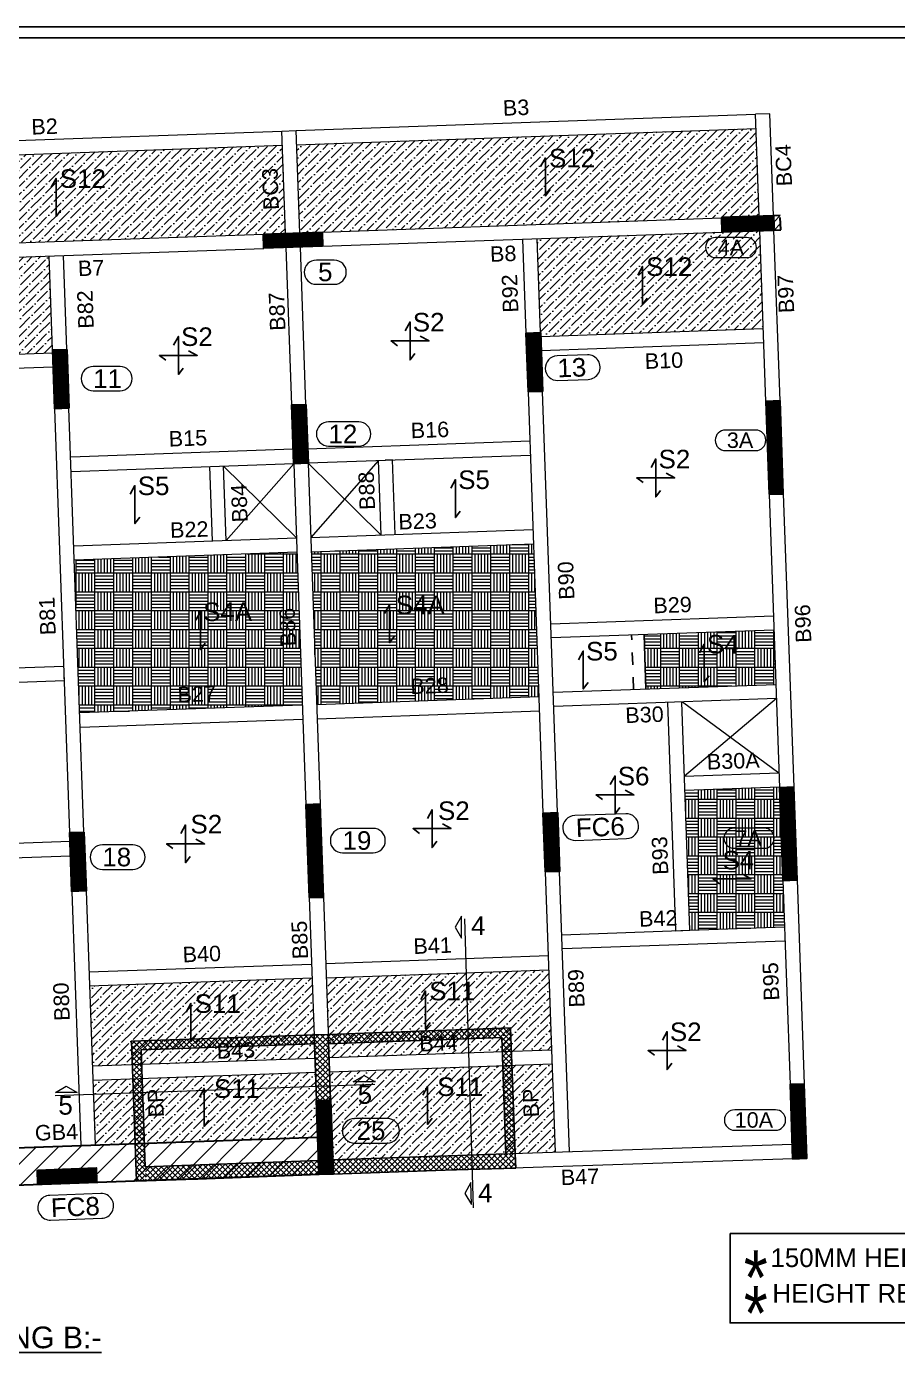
# Model space of a CAD drawing. Header units: millimetres. Extents: x 35733 to 123434, y 0 to 53631.
# Drawn here: x 76621 to 90692, y 32048 to 53631 of the extents above; entities that cross this region are included whole.
import ezdxf
from ezdxf.enums import TextEntityAlignment as Align

# ---------------------------------------------------------------- set-up
doc = ezdxf.new("R2010")
doc.units = ezdxf.units.MM
doc.header["$LTSCALE"] = 100
doc.linetypes.add('Hidden', pattern=[4, 2, -2])
doc.layers.add('00_AUDMOL COMMENT', color=2, linetype='Continuous')
doc.layers.add('SHEET', color=7, linetype='Continuous')
for name, color, linetype, lineweight in [('BEAM', 191, 'Continuous', 20), ('BEAM NO (H)', 121, 'Continuous', 20), ('BEAM NO (V)', 121, 'Continuous', 20), ('COL HATCH', 67, 'Continuous', 25), ('colno', 11, 'Continuous', 15), ('COLUMN', 84, 'Continuous', 30), ('CONCRETE', 7, 'Continuous', 20), ('DIM', 8, 'Continuous', 13), ('DONUT', 2, 'Continuous', 20), ('GIRDER BEAM', 4, 'Continuous', 30), ('HATCH LIGHT_MOFA', 253, 'Continuous', 0), ('HATCH_LIGHT_MOFA', 251, 'Continuous', 0), ('LINE- 1', 7, 'Continuous', 25), ('MAIN TEXT', 6, 'Continuous', 25), ('P.C.C HATCH', 8, 'Continuous', 20), ('RC PARDI HATCH', 8, 'Continuous', 13), ('REINF', 4, 'Continuous', 30), ('sec', 2, 'Continuous', 13), ('SLAB', 1, 'Continuous', 25), ('SLAB MARK', 241, 'Continuous', 25), ('SLAB NO', 52, 'Continuous', 25), ('TEXT', 255, 'Continuous', 25), ('void', 45, 'Continuous', 18)]:
    doc.layers.add(name, color=color, linetype=linetype, lineweight=lineweight)
doc.styles.add('AIRAL', font='arial.ttf')
doc.styles.add('ARIAL', font='arial.ttf')
doc.dimstyles.new('SBC 25', dxfattribs={"dimscale": 25, "dimtxt": 2.5, "dimasz": 2, "dimexe": 0.5, "dimexo": 0.5, "dimgap": 0.5, "dimtad": 1, "dimdec": 0, "dimzin": 3, "dimdsep": 46, "dimtxsty": 'ARIAL', "dimcen": 0, "dimdle": 1, "dimclrd": 256, "dimclre": 256, "dimclrt": 7, "dimadec": 0, "dimazin": 0, "dimtfac": 1, "dimtdec": 0, "dimtmove": 0, "dimatfit": 3, "dimfxl": 1, "dimtolj": 1, "dimtzin": 0, "dimlwd": -1, "dimlwe": -1, "dimarcsym": 0})
pattern_1 = [(45, (2326665.19, -1813850.84), (50.5139407, 185.2177825), [238.125, -47.625, 0, -47.625])]
pattern_2 = [(44.6854249, (2573225.71, 219193.704), (-10.04716808, 10.15810365), [])]
pattern_3 = [(45, (-6.185, 136.05), (-44.90128, 44.90128), []), (135, (-6.185, 136.05), (-44.90128, -44.90128), [])]

# ---------------------------------------------------------------- blocks, each defined once
blk = doc.blocks.new('222')
at = {"layer": 'COL HATCH', "lineweight": 0}
h = blk.add_hatch(dxfattribs=at)
h.set_pattern_fill('ANSI31', color=256, scale=4.5, angle=359.6854)
h.set_pattern_definition(pattern_2)
h.paths.add_polyline_path([(3278736, 374652), (3278744, 374422), (3279584, 374452), (3279576, 374682)])
h = blk.add_hatch(dxfattribs=at)
h.set_pattern_fill('ANSI31', color=256, scale=4.5, angle=359.6854)
h.set_pattern_definition(pattern_2)
h.paths.add_polyline_path([(3271331, 374387), (3272280, 374420), (3272288, 374190), (3271339, 374157)])
h = blk.add_hatch(dxfattribs=at)
h.set_pattern_fill('ANSI31', color=256, scale=4.5, angle=359.6854)
h.set_pattern_definition(pattern_2)
h.paths.add_polyline_path([(3275811, 372794), (3275844, 371845), (3275614, 371836), (3275581, 372786)])
h = blk.add_hatch(dxfattribs=at)
h.set_pattern_fill('ANSI31', color=256, scale=4.5, angle=359.6854)
h.set_pattern_definition(pattern_2)
h.paths.add_polyline_path([(3268155, 372522), (3268189, 371573), (3267959, 371565), (3267926, 372514)])
h = blk.add_hatch(dxfattribs=at)
h.set_pattern_fill('ANSI31', color=256, scale=4.5, angle=359.6854)
h.set_pattern_definition(pattern_2)
h.paths.add_polyline_path([(3279505, 370183), (3279735, 370191), (3279682, 371690), (3279452, 371682)])
h = blk.add_hatch(dxfattribs=at)
h.set_pattern_fill('ANSI31', color=256, scale=4.5, angle=359.6854)
h.set_pattern_definition(pattern_2)
h.paths.add_polyline_path([(3272019, 371633), (3272053, 370684), (3271823, 370675), (3271789, 371625)])
h = blk.add_hatch(dxfattribs=at)
h.set_pattern_fill('ANSI31', color=256, scale=4.5, angle=359.6854)
h.set_pattern_definition(pattern_2)
h.paths.add_polyline_path([(3279727, 363941), (3279957, 363949), (3279903, 365448), (3279674, 365440)])
h = blk.add_hatch(dxfattribs=at)
h.set_pattern_fill('ANSI31', color=256, scale=4.5, angle=359.6854)
h.set_pattern_definition(pattern_2)
h.paths.add_polyline_path([(3272072, 363666), (3272302, 363674), (3272248, 365173), (3272019, 365165)])
h = blk.add_hatch(dxfattribs=at)
h.set_pattern_fill('ANSI31', color=256, scale=4.5, angle=359.6854)
h.set_pattern_definition(pattern_2)
h.paths.add_polyline_path([(3268432, 364722), (3268466, 363772), (3268236, 363764), (3268202, 364714)])
h = blk.add_hatch(dxfattribs=at)
h.set_pattern_fill('ANSI31', color=256, scale=4.5, angle=359.6854)
h.set_pattern_definition(pattern_2)
h.paths.add_polyline_path([(3279886, 359443), (3280116, 359452), (3280074, 360651), (3279844, 360643)])
h = blk.add_hatch(dxfattribs=at)
h.set_pattern_fill('ANSI31', color=256, scale=4.5, angle=359.6854)
h.set_pattern_definition(pattern_2)
h.paths.add_polyline_path([(3272188, 360388), (3272418, 360396), (3272460, 359197), (3272231, 359189)])
at = {"layer": 'COLUMN'}
for p, q in [((3271331, 374387, 0), (3272280, 374420, 0)), ((3271339, 374157, 0), (3271331, 374387, 0)), ((3272280, 374420, 0), (3272288, 374190, 0)), ((3272288, 374190, 0), (3271339, 374157, 0)), ((3275581, 372786, 0), (3275811, 372794, 0)), ((3275614, 371836, 0), (3275581, 372786, 0)), ((3275811, 372794, 0), (3275844, 371845, 0)), ((3267926, 372514, 0), (3268155, 372522, 0)), ((3267959, 371565, 0), (3267926, 372514, 0)), ((3268155, 372522, 0), (3268189, 371573, 0)), ((3275844, 371845, 0), (3275614, 371836, 0)), ((3268189, 371573, 0), (3267959, 371565, 0))]:
    blk.add_line(p, q, dxfattribs=at)
for points, elevation in [([(3278736, 374652), (3278744, 374422), (3279584, 374452), (3279576, 374682)], -11196), ([(3279505, 370183), (3279735, 370191), (3279682, 371690), (3279452, 371682)], -11196), ([(3272019, 371633), (3272053, 370684), (3271823, 370675), (3271789, 371625)], 0), ([(3279727, 363941), (3279957, 363949), (3279903, 365448), (3279674, 365440)], -11196), ([(3272072, 363666), (3272302, 363674), (3272248, 365173), (3272019, 365165)], 0), ([(3268432, 364722), (3268466, 363772), (3268236, 363764), (3268202, 364714)], 0), ([(3279886, 359443), (3280116, 359452), (3280074, 360651), (3279844, 360643)], -11196), ([(3272188, 360388), (3272418, 360396), (3272460, 359197), (3272231, 359189)], 0)]:
    blk.add_lwpolyline(points, close=True, dxfattribs=dict(at, elevation=elevation))
blk = doc.blocks.new('888')
at = {"layer": 'COL HATCH'}
h = blk.add_hatch(dxfattribs=at)
h.set_pattern_fill('ANSI31', color=256, scale=120)
h.set_pattern_definition([(45, (386470.814, 98452.008), (-10.60660172, 10.60660172), [])])
h.paths.add_polyline_path([(3276086, 365037), (3276119, 364088), (3275889, 364080), (3275856, 365029)])
h = blk.add_hatch(dxfattribs=at)
h.set_pattern_fill('ANSI31', color=256, scale=120)
h.set_pattern_definition([(45, (392199.576, 88934.687), (-10.60660172, 10.60660172), [])])
h.paths.add_polyline_path([(3267678, 359261), (3268627, 359295), (3268635, 359065), (3267686, 359031)])
at = {"layer": 'COLUMN', "color": 2, "elevation": -11196}
blk.add_lwpolyline([(3276086, 365037), (3276119, 364088), (3275889, 364080), (3275856, 365029)], close=True, dxfattribs=at)
at = {"layer": 'COLUMN', "color": 2}
blk.add_lwpolyline([(3267678, 359261), (3268627, 359295), (3268635, 359065), (3267686, 359031)], close=True, dxfattribs=at)
blk.add_lwpolyline([(3267678, 359261), (3268627, 359295), (3268635, 359065), (3267686, 359031)], close=True, dxfattribs=at)
blk = doc.blocks.new('22')
at = {"layer": 'COL HATCH', "ltscale": 0.001}
h = blk.add_hatch(dxfattribs=at)
h.set_pattern_fill('ANSI31', color=99, scale=30, style=0)
h.set_pattern_definition([(45, (363660.48, 226028.7), (-67.351921, 67.351921), [])])
h.paths.add_polyline_path([(3279685, 374686), (3279576, 374682), (3279584, 374452), (3279693, 374456)])
at = {"layer": 'COLUMN', "linetype": 'Hidden', "elevation": -11196}
blk.add_lwpolyline([(3279685, 374686), (3279576, 374682), (3279584, 374452), (3279693, 374456)], close=True, dxfattribs=at)
blk = doc.blocks.new('*D81')
at = {"layer": 'Defpoints', "color": 0, "transparency": 16777216}
for p in [(2308.5, 1508.9), (2308.5, 558.9), (2463.9, 558.9)]:
    blk.add_point(p, dxfattribs=at)
at = {"layer": 'DIM', "transparency": 16777216}
for p, q in [((2321, 1508.9), (2476.4, 1508.9)), ((2463.9, 1458.9), (2463.9, 608.9)), ((2321, 558.9), (2476.4, 558.9))]:
    blk.add_line(p, q, dxfattribs=at)
for points in [[(2472.2, 1458.9), (2455.6, 1458.9), (2463.9, 1508.9)], [(2455.6, 608.9), (2472.2, 608.9), (2463.9, 558.9)]]:
    blk.add_solid(points, dxfattribs=at)
at = {"layer": 'DIM', "color": 7, "transparency": 16777216, "insert": (2419.5, 1033.9), "char_height": 62.5, "attachment_point": 5, "rotation": 90, "style": 'ARIAL'}
blk.add_mtext('\\A1;950', dxfattribs=at)
blk = doc.blocks.new('*D82')
at = {"layer": 'Defpoints', "color": 0, "transparency": 16777216}
for p in [(4192.5, 1508.9), (4021.7, 708.9), (4192.5, 708.9)]:
    blk.add_point(p, dxfattribs=at)
at = {"layer": 'DIM', "transparency": 16777216}
for p, q in [((4180, 1508.9), (4009.2, 1508.9)), ((4021.7, 1458.9), (4021.7, 758.9)), ((4180, 708.9), (4009.2, 708.9))]:
    blk.add_line(p, q, dxfattribs=at)
for points in [[(4030, 1458.9), (4013.4, 1458.9), (4021.7, 1508.9)], [(4013.4, 758.9), (4030, 758.9), (4021.7, 708.9)]]:
    blk.add_solid(points, dxfattribs=at)
at = {"layer": 'DIM', "color": 7, "transparency": 16777216, "insert": (3977.3, 1108.9), "char_height": 62.5, "attachment_point": 5, "rotation": 90, "style": 'ARIAL'}
blk.add_mtext('\\A1;800', dxfattribs=at)
blk = doc.blocks.new('G$C15483E95')
at = {"layer": 'P.C.C HATCH'}
h = blk.add_hatch(dxfattribs=at)
h.set_pattern_fill('AR-CONC', color=256, style=0)
h.set_pattern_definition([(50, (-2667374.38, 1492834.32), (182.184669, -15.9390855), [19.05, -209.55]), (355, (-2667374.38, 1492834.32), (-35.243421, 191.056845), [15.24, -167.640584]), (100.451445, (-2667359.2, 1492832.99), (146.941247, 175.117752), [16.190009, -178.090245]), (46.1842, (-2667374.38, 1492885.12), (271.079041, -42.042328), [28.575, -314.325]), (96.635558, (-2667351.8, 1492881.6), (237.404134, 247.426125), [24.285023, -267.135608]), (351.184151, (-2667374.38, 1492885.12), (237.404134, 247.426125), [22.859967, -251.459732]), (21, (-2667348.98, 1492872.42), (151.614391, -102.265198), [19.05, -209.55]), (326, (-2667348.98, 1492872.42), (61.802028, 184.187966), [15.24, -167.64]), (71.451445, (-2667336.34, 1492863.9), (213.416419, 81.922769), [16.190009, -178.089938]), (37.5, (-2667374.38, 1492834.315), (3.0886033, 84.5550389), [0, -165.608, 0, -170.18, 0, -168.275]), (7.5, (-2667374.38, 1492834.315), (66.8196625, 100.1805748), [0, -97.028, 0, -161.798, 0, -64.135]), (327.5, (-2667431.02, 1492834.315), (135.5905952, -5.728744), [0, -63.5, 0, -198.12, 0, -262.89]), (317.5, (-2667456.42, 1492834.32), (148.1291814, 25.426491), [0, -82.55, 0, -131.572, 0, -186.69])])
h.paths.add_polyline_path([(4422.5, 1508.9), (4192.5, 1508.9), (4192.5, 708.9), (4422.5, 708.9)], is_closed=False)
for points in [[(2308.5, 558.9), (2308.5, 1508.9), (2158.5, 1508.9), (2158.5, 558.9)], [(1242.5, 558.9), (1242.5, 708.9), (1012.5, 708.9), (1012.5, 258.9), (1242.5, 258.9), (1242.5, 358.9)], [(4192.5, 358.9), (4192.5, 108.9), (4422.5, 108.9), (4422.5, 708.9), (4192.5, 708.9), (4192.5, 558.9)], [(1242.5, 558.9), (2158.5, 558.9)], [(2308.5, 558.9), (2532.5, 558.9)], [(2308.5, 558.9), (4192.5, 558.9)], [(1242.5, 358.9), (2532.5, 358.9)], [(2532.5, 358.9), (2532.5, 108.9), (2762.5, 108.9), (2762.5, 358.9)], [(2762.5, 358.9), (4192.5, 358.9)]]:
    blk.add_lwpolyline(points)
blk.add_lwpolyline([(4192.5, 708.9), (4422.5, 708.9), (4422.5, 1508.9), (4192.5, 1508.9)], close=True)
at = {"layer": 'CONCRETE'}
blk.add_lwpolyline([(3086.8, 1179.1), (3342.9, 1179.1), (3342.9, 1089.9), (3086.8, 1089.9)], close=True, dxfattribs=at)
at = {"layer": 'DONUT', "const_width": 13}
for points in [[(2193.4, 1465.7, 1), (2198.6, 1477.1, 1)], [(2268.4, 1465.7, 1), (2273.6, 1477.1, 1)], [(2193.4, 1315.7, 1), (2198.6, 1327.1, 1)], [(2268.4, 1315.7, 1), (2273.6, 1327.1, 1)], [(2193.4, 1165.7, 1), (2198.6, 1177.1, 1)], [(2268.4, 1165.7, 1), (2273.6, 1177.1, 1)], [(2193.4, 1015.7, 1), (2198.6, 1027.1, 1)], [(2268.4, 1015.7, 1), (2273.6, 1027.1, 1)], [(2193.4, 865.7, 1), (2198.6, 877.1, 1)], [(2268.4, 865.7, 1), (2273.6, 877.1, 1)], [(2193.4, 715.7, 1), (2198.6, 727.1, 1)], [(2268.4, 715.7, 1), (2273.6, 727.1, 1)], [(2193.4, 565.7, 1), (2198.6, 577.1, 1)], [(2268.4, 565.7, 1), (2273.6, 577.1, 1)]]:
    blk.add_lwpolyline(points, format="xyb", close=True, dxfattribs=at)
at = {"layer": 'REINF'}
for p, q in [((2183.5, 408.9), (2183.5, 1471.4)), ((2196, 1483.9), (2271, 1483.9)), ((2283.5, 1471.4), (2283.5, 408.9)), ((1883.5, 408.9), (2183.5, 408.9)), ((2283.5, 408.9), (2583.5, 408.9))]:
    blk.add_line(p, q, dxfattribs=at)
for centre, start, end in [((2196, 1471.4), 90, 180), ((2271, 1471.4), 0, 90)]:
    blk.add_arc(centre, 12.5, start, end, dxfattribs=at)
at = {"layer": 'MAIN TEXT', "style": 'ARIAL'}
blk.add_text('%%USECTION - 4-4', height=95, rotation=0.0036, dxfattribs=at).set_placement((3365.1, 75.7), align=Align.MIDDLE)
at = {"layer": 'TEXT', "style": 'ARIAL'}
for s, p in [('8T@150C\\C', (1537.4, 1422.6)), ('10T@150C\\C', (1526, 1148.6))]:
    blk.add_text(s, height=62.5, dxfattribs=at).set_placement(p)
at = {"layer": 'TEXT', "char_height": 62.5, "attachment_point": 3, "style": 'ARIAL'}
for s, insert, width in [('BEAM PARDI', (2666.8, 1800.4, 0), 1344.247), ('150 THK', (2574.6, 1714.8, 0), 640.518), ('RCC PARDI', (4086.3, 1373.9), 1344.247), ('230 THK', (4038, 1273.6), 1344.247), ('POOL', (3336.8, 1169.9), 640.518), ('S11(200THK)', (1923.7, 808.7), 640.518), ('S11(200THK)', (3721.5, 808.7), 640.518), ('150 SUNK', (1869.8, 708.6), 640.518), ('150 SUNK', (3667.7, 708.6), 640.518), ('B-41', (884.1, 514, 0), 640.518), ('230X450', (971.3, 434, 0), 640.518), ('BEAM AT FLOOR LEVEL', (994.9, 352.1), 1344.247), ('B-47', (4654.2, 316.8, 0), 640.518), ('B-44', (2404.1, 252.4, 0), 640.518), ('230X600', (4805.6, 232.9, 0), 640.518), ('230X450', (2491.3, 172.4, 0), 640.518), ('BEAM AT FLOOR LEVEL', (5456.2, 141.4), 1344.247), ('BEAM AT FLOOR LEVEL', (2540.8, 71.8), 1344.247)]:
    blk.add_mtext(s, dxfattribs=dict(at, insert=insert, width=width))
at = {"layer": 'DIM'}
for p1, p2, distance, picture, middle in [((2308.5, 1508.9), (2308.5, 558.9), 155.4, '*D81', (2419.5, 1033.9)), ((4192.5, 1508.9), (4192.5, 708.9), -170.8, '*D82', (3977.3, 1108.9))]:
    dim = blk.add_aligned_dim(p1=p1, p2=p2, distance=distance, dimstyle='SBC 25', override={"dimtxsty": 'ARIAL'}, dxfattribs=at)
    dim.commit()
    dim.dimension.update_dxf_attribs({"geometry": picture, "text_midpoint": middle})
for points in [[(2227.1, 1508.9), (2227.1, 1728.1), (2303.2, 1728.1)], [(2196, 1471.4), (2030.5, 1471.4)], [(2271, 1321.4), (2030.5, 1471.4)], [(2183.5, 1102.3), (2123.8, 1191.9), (2074.7, 1191.9)]]:
    blk.add_leader(points, dimstyle='SBC 25', dxfattribs=at)
for points in [[(4192.5, 1293.6), (3660.8, 1293.6)], [(1444.3, 558.8), (1444.3, 730.7), (1523.9, 730.7)], [(3242.2, 558.8), (3242.2, 730.7), (3321.7, 730.7)], [(1012.5, 446.2), (701.7, 446.2)], [(4422.5, 244.7), (4682.6, 244.7)], [(2532.5, 184.6), (2221.7, 184.6)]]:
    blk.add_leader(points, dimstyle='SBC 25', override={"dimscale": 25, "dimtxt": 2.5, "dimasz": 2, "dimgap": 0.5, "dimtad": 1, "dimtxsty": 'ARIAL', "dimclrd": 256, "dimlwd": 65535}, dxfattribs=at)

msp = doc.modelspace()

# ---------------------------------------------------------------- hatches: boundary and pattern name
h = msp.add_hatch()
h.set_pattern_fill('ANSI31', color=256)
h.paths.add_polyline_path([(79642.8, 36924.2), (79627.8, 37345.8), (80373.5, 37372.3), (80388.5, 36950.6)], flags=9)
h = msp.add_hatch()
h.set_pattern_fill('ANSI31', color=256, style=0)
h.paths.add_polyline_path([(79642.8, 36924.2), (79627.8, 37345.8), (80373.5, 37372.3), (80388.5, 36950.6)], flags=9)
h = msp.add_hatch()
h.set_pattern_fill('ANSI31', color=256, style=0)
h.paths.add_polyline_path([(79642.8, 36924.2), (79627.8, 37345.8), (80373.5, 37372.3), (80388.5, 36950.6)], flags=9)
h = msp.add_hatch()
h.set_pattern_fill('ANSI31', color=256)
h.paths.add_polyline_path([(82915.3, 36983.9), (82900.6, 37400.3), (83645.3, 37426.8), (83660, 37010.3)], flags=9)
h = msp.add_hatch()
h.set_pattern_fill('ANSI31', color=256, style=0)
h.paths.add_polyline_path([(82915.3, 36983.9), (82900.6, 37400.3), (83645.3, 37426.8), (83660, 37010.3)], flags=9)
h = msp.add_hatch()
h.set_pattern_fill('ANSI31', color=256, style=0)
h.paths.add_polyline_path([(82915.3, 36983.9), (82900.6, 37400.3), (83645.3, 37426.8), (83660, 37010.3)], flags=9)
at = {"layer": 'GIRDER BEAM', "lineweight": 20}
h = msp.add_hatch(dxfattribs=at)
h.set_pattern_fill('ANSI31', color=150, scale=2000)
h.set_pattern_definition([(45, (-336088.97, 278148.03), (-176.7767, 176.7767), [])])
h.paths.add_polyline_path([(73899.3, 35409.5), (81324.3, 35681.4), (81345.5, 35081.7), (73920.2, 34818.2)])
at = {"layer": 'HATCH LIGHT_MOFA'}
h = msp.add_hatch(dxfattribs=at)
h.set_pattern_fill('ANSI36', color=256, scale=30)
h.set_pattern_definition(pattern_1)
h.paths.add_polyline_path([(88410.3, 51986.7), (80985.9, 51723.3), (81036.4, 50304.2), (88460.6, 50567.6)])
h = msp.add_hatch(dxfattribs=at)
h.set_pattern_fill('ANSI36', color=256, scale=30)
h.set_pattern_definition(pattern_1)
h.paths.add_polyline_path([(80754, 51715.1), (73330.7, 51451.8), (73381.2, 50032.7), (80804.5, 50296)])
h = msp.add_hatch(dxfattribs=at)
h.set_pattern_fill('ANSI36', color=256, scale=30)
h.set_pattern_definition(pattern_1)
h.paths.add_polyline_path([(84871.6, 50206.1), (88469, 50337.1), (88525, 48753.5), (84927, 48632.8)])
h = msp.add_hatch(dxfattribs=at)
h.set_pattern_fill('ANSI36', color=256, scale=30)
h.set_pattern_definition(pattern_1)
h.paths.add_polyline_path([(73389.4, 49798.4), (76986.6, 49926.4), (77041.7, 48361.4), (73445.6, 48233.8)])
h = msp.add_hatch(dxfattribs=at)
h.set_pattern_fill('ANSI36', color=256, scale=30)
h.set_pattern_definition(pattern_1)
h.paths.add_polyline_path([(81231.6, 38253.5), (77636, 38126), (77683.5, 36834.5), (81282.2, 36966.3)])
h.paths.add_polyline_path([(85060.5, 38389.9), (81462.9, 38262.1), (81508.5, 36976.2), (85106.1, 37095.7)])
h = msp.add_hatch(dxfattribs=at)
h.set_pattern_fill('ANSI36', color=256, scale=30)
h.set_pattern_definition(pattern_1)
h.paths.add_polyline_path([(77690.9, 36604.6), (81286.8, 36731.7), (81324.3, 35681.4), (77728.4, 35562.4)])
h = msp.add_hatch(dxfattribs=at)
h.set_pattern_fill('ANSI36', color=256, scale=30)
h.set_pattern_definition(pattern_1)
edge = h.paths.add_edge_path()
edge.add_line((81516.7, 36745.8), (81564, 35319.6))
edge.add_line((81564, 35319.6), (85165, 35447.6))
edge.add_line((85165, 35447.6), (85112.9, 36870))
edge.add_line((85112.9, 36870), (81516.8, 36742.3))
at = {"layer": 'HATCH_LIGHT_MOFA'}
h = msp.add_hatch(dxfattribs=at)
h.set_pattern_fill('AR-PARQ1', color=256)
h.paths.add_polyline_path([(80988.2, 45139.3), (77392.9, 45011.7), (77480.5, 42542.1), (81075.9, 42669.8)])
h = msp.add_hatch(dxfattribs=at)
h.set_pattern_fill('AR-PARQ1', color=256)
h.paths.add_polyline_path([(84816.3, 45275.5), (81221.1, 45147.9), (81308.7, 42678.4), (84904.1, 42806.1)])
h = msp.add_hatch(dxfattribs=at)
h.set_pattern_fill('AR-PARQ1', color=256)
h.paths.add_polyline_path([(88697.8, 43881.8), (86598.5, 43807.3), (86629.7, 42927.8), (88729, 43002.4)])
h = msp.add_hatch(dxfattribs=at)
h.set_pattern_fill('AR-PARQ1', color=256)
h.paths.add_polyline_path([(88787.8, 41343.4), (87258.8, 41289.1), (87338.9, 39030.6), (88867.9, 39084.8)])
at = {"layer": 'RC PARDI HATCH'}
h = msp.add_hatch(dxfattribs=at)
h.set_pattern_fill('ANSI37', color=256, scale=600)
h.paths.add_polyline_path([(79276.3, 37274), (78314, 37239.9), (78327.5, 36859.6), (78477.4, 36864.9), (78469.2, 37095.3), (81270.6, 37194.6), (81265.3, 37344.6), (79306.7, 37275.1), (79276.3, 37234.5)])
h = msp.add_hatch(dxfattribs=at)
h.set_pattern_fill('ANSI37', color=256, scale=600)
h.paths.add_polyline_path([(81265.3, 37344.6), (79306.7, 37275.1), (79276.3, 37234.5), (79276.3, 37274), (78314, 37239.9), (78327.5, 36859.6), (78477.4, 36864.9), (78469.2, 37095.3), (81270.6, 37194.6)])
h = msp.add_hatch(dxfattribs=at)
h.set_pattern_fill('ANSI37', color=256, scale=20)
h.paths.add_polyline_path([(81265.5, 37337.9), (79306.7, 37275.1), (79276.3, 37234.5), (79276.3, 37274), (78314, 37239.9), (78327.5, 36859.6), (78477.4, 36864.9), (78469.2, 37095.3), (81270.6, 37194.6)])
h = msp.add_hatch(dxfattribs=at)
h.set_pattern_fill('ANSI37', color=256, scale=20)
h.paths.add_polyline_path([(81265.5, 37337.9), (81302.8, 36281), (81532.9, 36289.1), (81495.4, 37346)])
h = msp.add_hatch(dxfattribs=at)
h.set_pattern_fill('ANSI37', color=256, scale=20)
h.paths.add_polyline_path([(83750.8, 37426), (81495.4, 37346), (81495.4, 37346), (81500.7, 37196.1), (81500.7, 37196.1), (83755.4, 37276.1)])
h = msp.add_hatch(dxfattribs=at)
h.set_pattern_fill('ANSI37', color=256, scale=20)
h.paths.add_polyline_path([(83750.8, 37426), (81495.4, 37346), (81495.4, 37346), (81500.7, 37196.1), (81500.7, 37196.1), (83755.4, 37276.1)])
h = msp.add_hatch(dxfattribs=at)
h.set_pattern_fill('ANSI37', color=256, scale=20)
h.paths.add_polyline_path([(83750.8, 37426), (81495.4, 37346), (81495.4, 37346), (81500.7, 37196.1), (81500.7, 37196.1), (83755.4, 37276.1)])
h = msp.add_hatch(dxfattribs=at)
h.set_pattern_fill('ANSI37', color=256, scale=20)
h.paths.add_polyline_path([(84456.3, 37076.8), (84443.2, 37450.6), (83750.8, 37426), (83755.4, 37276.1), (84298.5, 37295.4), (84306.4, 37071.4)])
h = msp.add_hatch(dxfattribs=at)
h.set_pattern_fill('ANSI37', color=256, scale=20)
h.paths.add_polyline_path([(84456.3, 37076.8), (84306.4, 37071.4), (84314.4, 36841.6), (84464.3, 36846.9)])
h = msp.add_hatch(dxfattribs=at)
h.set_pattern_fill('ANSI37', color=256, scale=20)
h.paths.add_polyline_path([(78477.4, 36864.9), (78327.5, 36859.6), (78335.7, 36627.4), (78485.6, 36632.7)])
h = msp.add_hatch(dxfattribs=at)
h.set_pattern_fill('ANSI37', color=256, scale=20)
h.paths.add_polyline_path([(84364.5, 35412.7), (84514.4, 35417.6), (84464.3, 36846.9), (84314.4, 36841.6), (84364.5, 35412.7)])
h = msp.add_hatch(dxfattribs=at)
h.set_pattern_fill('ANSI37', color=256, scale=20)
h.paths.add_polyline_path([(78485.6, 36632.7), (78335.7, 36627.4), (78343.6, 36405.5), (78493.5, 36410.9)])
h = msp.add_hatch(dxfattribs=at)
h.set_pattern_fill('ANSI37', color=256, scale=20)
h.paths.add_polyline_path([(78395.3, 34987.1), (78545.2, 34992.8), (78493.5, 36410.9), (78343.6, 36405.5)])
h = msp.add_hatch(dxfattribs=at)
h.set_pattern_fill('ANSI37', color=256, scale=20)
h.set_pattern_definition(pattern_3)
h.paths.add_polyline_path([(81575.2, 35089.9), (83533.8, 35156.6), (83564.4, 35197.2), (83564.3, 35157.7), (84524.9, 35194), (84525.5, 35193.9), (84525.5, 35189.7), (84514.4, 35415.9), (81564.5, 35319.6)])
h = msp.add_hatch(dxfattribs=at)
h.set_pattern_fill('ANSI37', color=256, scale=20)
h.set_pattern_definition(pattern_3)
h.paths.add_polyline_path([(81345.6, 35081.7), (79387.2, 35009.9), (79353.9, 35048.2), (79356.7, 35008.8), (78395.9, 34977.1), (78395.4, 34976.9), (78543.8, 34982.4), (78538.9, 35208.9), (81340.1, 35311.6)])

# ---------------------------------------------------------------- linework, layer by layer
at = {"color": 5}
msp.add_lwpolyline([(123434.4, 0), (123434.4, 53630.7), (47323, 53630.7), (47323, 0)], close=True, dxfattribs=at)
at = {"color": 6}
msp.add_lwpolyline([(123254.4, 180), (123254.4, 53450.8), (47503, 53450.8), (47503, 180)], close=True, dxfattribs=at)
at = {"layer": '00_AUDMOL COMMENT'}
for points, elevation in [([(78395.6, 34977), (78314, 37239.9), (81265.5, 37337.9)], -5360.4), ([(81265.5, 37337.9), (81302.8, 36281), (81532.9, 36289.1), (81495.4, 37346), (81265.5, 37337.9)], -5360.4), ([(81495.4, 37346), (84443.2, 37450.6), (84514.4, 35417.6)], -5360.4), ([(78538.4, 35208.8), (78469.2, 37095.3), (81270.6, 37194.6)], -5360.4), ([(81500.7, 37196.1), (84298.5, 37295.4), (84364.5, 35412.4)], -5360.4), ([(84366.4, 35415.1), (81564.5, 35319.6), (81575.2, 35089.9), (83533.8, 35156.6), (83564.3, 35157.7), (83564.3, 35157.7), (84525.5, 35187.9), (84514.4, 35417.6)], 5835.6), ([(78538.4, 35208.8), (81340.1, 35311.6), (81345.6, 35081.7), (79387.2, 35009.9), (79356.7, 35008.8), (79356.7, 35008.8), (78395.6, 34977), (78395.3, 34987.1)], 5835.6)]:
    msp.add_lwpolyline(points, dxfattribs=dict(at, elevation=elevation))
at = {"layer": 'BEAM'}
for p, q in [((80975.8, 51953.1, 5835.6), (88402.4, 52216.5, 5835.6)), ((88632.2, 52224.7, -5360.4), (88402.4, 52216.5, -5360.4)), ((88460.9, 50567, -5360.4), (88402.4, 52216.5, -5360.4)), ((88690.7, 50575.2, -5360.4), (88632.2, 52224.7, -5360.4)), ((73320.6, 51681.6, 5835.6), (80745.9, 51945, 5835.6)), ((80745.9, 51945, 5835.6), (80975.8, 51953.1, 5835.6)), ((80804.6, 50292.4, 5835.6), (80745.9, 51945, 5835.6)), ((81034.4, 50300.6, 5835.6), (80975.8, 51953.1, 5835.6)), ((80983.9, 51723.3, 5835.6), (88410.5, 51986.7, 5835.6)), ((73328.8, 51451.7, 5835.6), (80754.1, 51715.1, 5835.6)), ((81395.2, 50312.9, 5835.6), (87851, 50541.9, 5835.6)), ((81403.3, 50083.1, 5835.6), (87859.1, 50312.1, 5835.6)), ((88567, 47574.8, -5360.4), (88469, 50337.1, -5360.4)), ((88796.9, 47583, -5360.4), (88698.9, 50345.3, -5360.4)), ((73740, 50041.4, 5835.6), (80445.8, 50279.3, 5835.6)), ((84695.7, 48678.9, 5835.6), (84641.8, 50198, 5835.6)), ((84925.5, 48687.1, 5835.6), (84871.6, 50206.1, 5835.6)), ((73748.1, 49811.6, 5835.6), (80453.9, 50049.4, 5835.6)), ((77040.5, 48407.4, 5835.6), (76986.6, 49926.4, 5835.6)), ((77270.3, 48415.5, 5835.6), (77216.4, 49934.6, 5835.6)), ((80904.2, 47517.9, 5835.6), (80814, 50062.6, 5835.6)), ((81134.1, 47526.1, 5835.6), (81043.8, 50070.8, 5835.6)), ((77317, 40606.7, 5835.6), (77074.1, 47458, 5835.6)), ((77546.8, 40614.9, 5835.6), (77304, 47466.1, 5835.6)), ((80937.9, 46568.5, 5835.6), (81133.4, 41058, 5835.6)), ((81167.8, 46576.7, 5835.6), (81363.2, 41066.1, 5835.6)), ((88620.2, 46075.8, -5360.4), (88788.5, 41333, -5360.4)), ((88850.1, 46083.9, -5360.4), (89018.3, 41341.1, -5360.4)), ((85165.3, 35439.3, 5835.6), (85004.3, 39973, 5835.6)), ((85395.2, 35447.4, 5835.6), (85234.1, 39981.1, 5835.6)), ((88841.7, 39833.9, -5360.4), (88958.6, 36535.8, -5360.4)), ((89071.5, 39842.1, -5360.4), (89188.5, 36544, -5360.4)), ((77350.6, 39657.2, 5835.6), (77498.6, 35554.1, 5835.6)), ((77580.5, 39665.5, 5835.6), (77728.4, 35562.4, 5835.6)), ((81186.7, 39559.1, 5835.6), (81303, 36280.9, 5835.6)), ((81416.5, 39567.2, 5835.6), (81532.9, 36289.1, 5835.6)), ((81509.8, 36972.1, -5362.4), (85104.8, 37099.8, -5362.4)), ((81518, 36742.2, -5362.4), (85112.9, 36870, -5362.4)), ((88993.5, 35566.4, 5835.6), (81567.8, 35319.8, 5835.6)), ((89001.1, 35336.6, 5835.6), (81575.4, 35089.9, 5835.6))]:
    msp.add_line(p, q, dxfattribs=at)
at = {"layer": 'BEAM', "ltscale": 50}
for p, q in [((84970.6, 40922.4, -5360.4), (84729.3, 47729.5, -5360.4)), ((85200.4, 40930.5, -5360.4), (84959.2, 47737.7, -5360.4)), ((81159.4, 46810.9, -45347.1), (84757.6, 46938.7, -45347.1)), ((81167.6, 46581, -45347.1), (84765.7, 46708.9, -45347.1)), ((81210.3, 45377.3, 5835.6), (84808.2, 45505, 5835.6)), ((81218.5, 45147.4, 5835.6), (84816.3, 45275.2, 5835.6)), ((81307.7, 42678.2, 5835.6), (84903.8, 42806, 5835.6)), ((81075.9, 42669.7, 5835.6), (77480.5, 42542.3, 5835.6)), ((81315.9, 42448.4, 5835.6), (84912, 42576.2, 5835.6)), ((77488.8, 42312.5, 5835.6), (81084.1, 42439.8, 5835.6)), ((81454.7, 38492, 5835.6), (85052.3, 38619.8, 5835.6)), ((81462.9, 38262.1, 5835.6), (85060.5, 38390, 5835.6))]:
    msp.add_line(p, q, dxfattribs=at)
for points, elevation in [([(84928.7, 48625.9), (88525, 48753.5)], 5835.6), ([(73445, 48233.8), (77041.7, 48361.4), (77042.2, 48345.4)], 5835.6), ([(88532.6, 48522.5), (84936.3, 48394.9)], 5835.6), ([(77049.8, 48131.5), (73453.2, 48004)], 5835.6), ([(80929.6, 46802.2), (77332.1, 46674.3)], 5835.6), ([(82301.6, 46621.3), (82344.3, 45417.5)], 5835.6), ([(82574.2, 45425.7), (82531.5, 46629.5), (82416.6, 46625.4)], 5835.6), ([(77340.2, 46444.4), (80937.8, 46572.3)], 5835.6), ([(79573.4, 46523.8), (79616.1, 45320.7)], 5835.6), ([(79845.9, 45328.9), (79803.2, 46532)], 5835.6), ([(77382.8, 45241.5), (80980, 45368.8)], 5835.6), ([(80988.1, 45139.3), (80988.2, 45138.9), (77391, 45011.6)], 5835.6), ([(85092.2, 43983.9), (88689, 44111.6)], 5835.6), ([(88697.2, 43881.8), (85100.4, 43754.1)], 5835.6), ([(77221.8, 43294.7), (73624, 43167)], 5835.6), ([(73632.1, 42937.1), (77230, 43064.8), (77228.2, 43114.8)], 5835.6), ([(85131.5, 42874.7), (88729.3, 43002.4)], 5835.6), ([(88737.4, 42772.5), (85140.8, 42644.9)], 5835.6), ([(86978.2, 42710.1), (87109, 39022.4), (87224, 39026.5)], 5835.6), ([(87338.9, 39030.6), (87208.1, 42718.2)], 5835.6), ([(77322.4, 40463.6), (73724.3, 40335.9)], 5835.6), ([(73732.4, 40106), (77330.6, 40233.7), (77328.8, 40283.7)], 5835.6), ([(87338.9, 39030.6), (88867.9, 39084.8), (88867.9, 39084.8)], 5835.6), ([(85271.9, 38957.2), (87338.9, 39030.6)], 5835.6), ([(88876.1, 38855), (85280, 38727.3)], 5835.6), ([(77627.7, 38355.8), (81225.1, 38483)], 5835.6), ([(81233.2, 38253.1), (77636, 38126)], 5835.6), ([(77682.5, 36836.8), (81278.6, 36963.9)], -5362.4), ([(81286.8, 36731.7), (77690.9, 36604.6)], -5362.4)]:
    msp.add_lwpolyline(points, dxfattribs=dict(at, elevation=elevation))
at = {"layer": 'BEAM', "elevation": 5835.6}
for points in [[(87250.6, 41518.9), (88780, 41573.3)], [(88788.1, 41343.4), (87258.8, 41289.1), (87258.8, 41289.1)]]:
    msp.add_lwpolyline(points, dxfattribs=at)
at = {"layer": 'colno'}
for points, elevation in [([(87756.4, 50224.7, 1), (87756.4, 49899.7), (88254.6, 49899.7, 1), (88254.6, 50224.7)], 5835.6), ([(81302.6, 49859.3, 1), (81302.6, 49468.2), (81591.5, 49468.2, 1), (81591.5, 49859.3)], 11196), ([(77695.8, 48139.7, 1), (77695.8, 47748.5), (78129.4, 47748.5, 1), (78129.4, 48139.7)], 11196), ([(85192.6, 48310.2, 1), (85206.6, 47913.9), (85697.8, 47931.4, 1), (85683.8, 48327.7)], 17260.6), ([(87914.5, 47112.1, 1), (87914.5, 46781.6), (88402.6, 46781.6, 1), (88402.6, 47112.1)], 5835.6), ([(85477.9, 40882.9, 1), (85492.1, 40482.9), (86316.9, 40512.2, 1), (86302.7, 40912.1)], -16556.4), ([(88053.7, 40679.8, 1), (88053.8, 40354.8), (88539.9, 40354.8, 1), (88539.9, 40679.8)], 5835.6), ([(88063.7, 36128.2, 1), (88063.7, 35797.9), (88722.6, 35797.9, 1), (88722.6, 36128.2)], 5835.6), ([(76993.8, 34745.8, 1), (77008, 34345.9), (77832.8, 34375.1, 1), (77818.6, 34775.1)], -5360.4)]:
    msp.add_lwpolyline(points, format="xyb", close=True, dxfattribs=dict(at, elevation=elevation))
for points in [[(81499, 47245.9, 1), (81499, 46854.6), (81987.5, 46854.6, 1), (81987.5, 47245.9)], [(81726.7, 40676.4, 1), (81726.7, 40280.1), (82218.9, 40280.1, 1), (82218.9, 40676.4)], [(77844.2, 40409.3, 1), (77844.2, 40013), (78336.3, 40013, 1), (78336.3, 40409.3)], [(81920.7, 35987.2, 1), (81920.7, 35590.8), (82447.8, 35590.9, 1), (82447.8, 35987.2)]]:
    msp.add_lwpolyline(points, format="xyb", close=True, dxfattribs=at)
at = {"layer": 'GIRDER BEAM'}
for p, q in [((81324.2, 35681.3, 5835.6), (73898.9, 35417.9, 5835.6)), ((81345.5, 35081.7, 5835.6), (73920.2, 34818.2, 5835.6))]:
    msp.add_line(p, q, dxfattribs=at)
at = {"layer": 'LINE- 1'}
msp.add_lwpolyline([(87988.7, 34130.7), (94816.6, 34130.7), (94816.6, 32684.9), (87988.7, 32684.9)], close=True, dxfattribs=at)
at = {"layer": 'sec', "linetype": 'Continuous'}
for points, elevation in [([(83648.9, 38901.2), (83648.9, 39256.1), (83546.5, 39078.7), (83648.9, 38901.2)], 5835.5), ([(83696.1, 39213.2), (83838.9, 34544.7)], 5835.6), ([(77080.2, 36360.7), (82245.7, 36544)], -5362.4), ([(77438.7, 36407.9), (77083.8, 36407.9), (77261.3, 36510.4), (77438.7, 36407.9)], -5362.5), ([(82251.4, 36581.5), (81896.5, 36581.5), (82074, 36683.9), (82251.4, 36581.5)], -5362.5), ([(83807.5, 34599.2), (83798.4, 34954), (83700.5, 34774), (83807.5, 34599.2)], 5835.5)]:
    msp.add_lwpolyline(points, dxfattribs=dict(at, elevation=elevation))
at = {"layer": 'SLAB', "linetype": 'Hidden', "elevation": 5835.6}
msp.add_lwpolyline([(86429.8, 42920.8), (86398.6, 43800.2)], dxfattribs=at)
at = {"layer": 'SLAB', "elevation": 5835.6}
msp.add_lwpolyline([(86629.7, 42927.8), (86598.5, 43807.3)], dxfattribs=at)
at = {"layer": 'SLAB MARK', "elevation": 5835.6}
for points in [[(85080.5, 50998.9), (85003.8, 50896.6), (85003.8, 51510.1), (84927, 51369.5)], [(77172.3, 50667.9), (77095.6, 50565.6), (77095.6, 51179.1), (77018.8, 51038.5)], [(86649.9, 49245.6), (86573.1, 49143.4), (86573.1, 49756.9), (86496.4, 49616.3)], [(82893.6, 48348.1), (82816.9, 48245.8), (82816.9, 48859.3), (82740.1, 48718.7)], [(79148.6, 48113.7), (79071.8, 48011.4), (79071.8, 48624.9), (78995.1, 48484.3)], [(82612.4, 48475.8), (82510.1, 48552.6), (83123.6, 48552.6), (82983, 48629.3)], [(78867.3, 48241.4), (78765.1, 48318.2), (79378.6, 48318.2), (79238, 48394.9)], [(86865.6, 46135.7), (86788.8, 46033.5), (86788.8, 46647), (86712.1, 46506.4)], [(86584.3, 46263.5), (86482.1, 46340.2), (87095.6, 46340.2), (86955, 46417)], [(78448.2, 45704), (78371.4, 45601.7), (78371.4, 46215.2), (78294.7, 46074.6)], [(83627.2, 45802.1), (83550.4, 45699.8), (83550.4, 46313.3), (83473.7, 46172.7)], [(82559.3, 43778.6), (82482.5, 43676.4), (82482.5, 44289.9), (82405.8, 44149.3)], [(79506.4, 43668.3), (79429.6, 43566), (79429.6, 44179.5), (79352.9, 44038.9)], [(87649.2, 43143.9), (87572.4, 43041.6), (87572.4, 43655.1), (87495.7, 43514.5)], [(85694.2, 43031.1), (85617.4, 42928.9), (85617.4, 43542.4), (85540.6, 43401.8)], [(86206.5, 41013), (86129.7, 40910.7), (86129.7, 41524.2), (86053, 41383.6)], [(85925.2, 41140.7), (85823, 41217.5), (86436.5, 41217.5), (86295.9, 41294.2)], [(83250.1, 40467.1), (83173.3, 40364.9), (83173.3, 40978.4), (83096.6, 40837.8)], [(79265.3, 40221.9), (79188.6, 40119.7), (79188.6, 40733.2), (79111.8, 40592.6)], [(82968.8, 40594.9), (82866.6, 40671.6), (83480.1, 40671.6), (83339.5, 40748.4)], [(78984.1, 40349.7), (78881.8, 40426.4), (79495.3, 40426.4), (79354.7, 40503.2)], [(87817.4, 39781.7), (87715.1, 39858.4), (88328.6, 39858.4), (88188, 39935.2)], [(83144.5, 37539), (83067.7, 37436.8), (83067.7, 38050.3), (82991, 37909.7)], [(79353, 37336.7), (79276.3, 37234.5), (79276.3, 37848), (79199.5, 37707.4)], [(87048.6, 36881), (86971.9, 36778.7), (86971.9, 37392.2), (86895.1, 37251.6)], [(86767.4, 37008.7), (86665.1, 37085.5), (87278.6, 37085.5), (87138, 37162.2)], [(79565.2, 35963.1), (79488.4, 35860.8), (79488.4, 36474.3), (79411.6, 36333.7)], [(83174.4, 35993.7), (83097.6, 35891.5), (83097.6, 36505), (83020.9, 36364.4)]]:
    msp.add_lwpolyline(points, dxfattribs=at)
at = {"layer": 'void'}
for p, q in [((79803.4, 46528.1, 5835.6), (80980, 45369.1, 5835.6)), ((80937.3, 46568.5, 5835.6), (79845.9, 45328.9, 5835.6)), ((81167.8, 46576.6, 5835.6), (82344.3, 45417.5, 5835.6)), ((82301.8, 46616.8, 5835.6), (81211.8, 45377.3, 5835.6)), ((88737.4, 42772.5, 5835.6), (87250.6, 41518.9, 5835.6)), ((87222.9, 42718.8, 5835.6), (88780, 41573.3, -5360.4))]:
    msp.add_line(p, q, dxfattribs=at)

# ---------------------------------------------------------------- block references
at = {"xscale": 4, "yscale": 4, "zscale": 4}
msp.add_blockref('G$C15483E95', (88923.7, 26375.1), dxfattribs=at)
at = {"layer": 'COLUMN'}
for name in ['222', '22', '888']:
    msp.add_blockref(name, (-3190885.1, -324106.9, 5835.6), dxfattribs=at)

# ---------------------------------------------------------------- texts
at = {"layer": 'BEAM NO (H)', "style": 'ARIAL'}
for s, p in [('B3', (84530.4, 52324.1, 5835.6)), ('B2', (76909.1, 52018.8, 5835.6)), ('B8', (84322.2, 49963.2, 5835.6)), ('B7', (77662.1, 49731.8, 5835.6)), ('B10', (86920.3, 48235.7, 5835.6)), ('B15', (79226.7, 46980.9, 5835.6)), ('B16', (83137.9, 47115.8, 5835.6)), ('B23', (82938.4, 45640.3, 5835.6)), ('B22', (79248.3, 45505.8, 5835.6)), ('B29', (87059.7, 44286.4, 5835.6)), ('B27', (79368, 42847, 5835.6)), ('B28', (83132, 42981.8, 5835.6)), ('B30', (86605.9, 42513.4, 5835.6)), ('B30A', (88040.5, 41765.6, 5835.6)), ('B42', (86828.7, 39222, 5835.6)), ('B41', (83181.5, 38781.6, 5835.6)), ('B40', (79451.2, 38646.7, 5835.6)), ('B44', (83275.9, 37205.2, -5362.4)), ('B43', (80003.2, 37088.9, -5360.4)), ('GB4', (77101.8, 35766.4, 5835.6)), ('B47', (85564, 35045.6, 5835.6))]:
    msp.add_text(s, height=250, rotation=2.03149, dxfattribs=at).set_placement(p, align=Align.MIDDLE_CENTER)
at = {"layer": 'BEAM NO (V)', "style": 'ARIAL'}
for s, p in [('BC4', (88854.6, 51390.9, 17031.5)), ('BC3', (80561.4, 51006.6, 17031.5)), ('B92', (84432.5, 49320.1, 5835.6)), ('B97', (88891, 49313, -5360.4)), ('B82', (77569.5, 49061, 5835.6)), ('B87', (80667.5, 49027.6, 5835.6)), ('B88', (82116, 46132.3, 5835.6)), ('B84', (80057.6, 45930.5, 5835.6)), ('B90', (85338.8, 44681, 5835.6)), ('B81', (76954.9, 44108.6, 5835.6)), ('B96', (89167.7, 43985.9, 5835.6)), ('B86', (80837.9, 43927.7, 5835.6)), ('B93', (86856.4, 40236.1, 5835.6)), ('B85', (81033.6, 38872.6, 5835.6)), ('B95', (88649.6, 38201.4, 5835.6)), ('B89', (85503.2, 38091.9, 5835.6)), ('B80', (77182.2, 37875.1, 5835.6)), ('BP', (78706, 36238, 5835.6)), ('BP', (84770, 36238, 5835.6))]:
    msp.add_text(s, height=250, rotation=92.03256, dxfattribs=at).set_placement(p, align=Align.MIDDLE_CENTER)
at = {"layer": 'colno', "style": 'ARIAL'}
for s, height, rotation, p in [('4A', 250, 0.00059, (88003, 50062.2, 5835.6)), ('5', 300, 0.00078, (81446.7, 49668.3, 11196)), ('13', 300, 2.03121, (85431.8, 48122.4, 17260.6)), ('11', 300, 0.00078, (77928.2, 47943.5, 11196)), ('12', 300, 0.0008, (81731.5, 47049.6)), ('3A', 250, 0.00059, (88151, 46948.6, 5835.6)), ('FC6', 300, 2.03235, (85891.2, 40697.3, -16556.4)), ('19', 300, 0.0008, (81959.2, 40480.2)), ('7A', 250, 0.00059, (88288.3, 40517.3, 5835.6)), ('18', 300, 0.0008, (78076.6, 40213.1)), ('10A', 250, 0.00059, (88373.9, 35964.7, 5835.6)), ('25', 300, 0.0008, (82186.5, 35791)), ('FC8', 300, 2.03235, (77407.2, 34560.3, -5360.4))]:
    msp.add_text(s, height=height, rotation=rotation, dxfattribs=at).set_placement(p, align=Align.MIDDLE_CENTER)
at = {"layer": 'MAIN TEXT', "linetype": 'ByBlock', "style": 'AIRAL'}
for s, p in [('150MM HEIGHT INCREASED', (88641.6, 33887.5)), ('HEIGHT REVISED TO 3150MM', (88672.4, 33312.2))]:
    msp.add_text(s, height=300, dxfattribs=at).set_placement(p, align=Align.TOP_LEFT)
at = {"layer": 'MAIN TEXT', "linetype": 'Continuous', "style": 'ARIAL'}
msp.add_text('%%USCHEDULE OF FLOOR BEAMS WING B:-', height=350, dxfattribs=at).set_placement((73144.5, 32450.5), align=Align.MIDDLE)
at = {"layer": 'sec', "linetype": 'Continuous', "style": 'ARIAL'}
for s, p in [('4', (83803.3, 38954.1, -5360.4)), ('5', (81970.6, 36224.4, -2.1)), ('5', (77132.8, 36050.1, -5362.5)), ('4', (83917.3, 34635.6, 5835.5))]:
    msp.add_text(s, height=300, dxfattribs=at).set_placement(p)
at = {"layer": 'SHEET', "color": 0, "style": 'ARIAL', "width": 0.8}
for p in [(88212.6, 33857.8), (88212.6, 33282.5)]:
    msp.add_text('*', height=883.5, dxfattribs=at).set_placement(p, align=Align.TOP_LEFT)
at = {"layer": 'SLAB NO', "style": 'ARIAL'}
for s, p in [('S12', (85436.2, 51507.1, 5835.6)), ('S12', (77528, 51176.1, 5835.6)), ('S12', (87005.5, 49753.8, 5835.6)), ('S2', (83117.6, 48856.3, 5835.6)), ('S2', (79372.5, 48621.9, 5835.6)), ('S2', (87089.5, 46644, 5835.6)), ('S5', (83851.1, 46310.3, 5835.6)), ('S5', (78672.1, 46212.2, 5835.6)), ('S4A', (79868.9, 44176.5, 5835.6)), ('S4A', (82982.4, 44286.9, 5835.6)), ('S5', (85918.1, 43539.4, 5835.6)), ('S4', (87873.1, 43652.1, 5835.6)), ('S6', (86430.4, 41521.2, 5835.6)), ('S2', (83525.2, 40961.8, 5835.6)), ('S2', (79523.8, 40744.6, 5835.6)), ('S4', (88121.4, 40162.2, 5835.6)), ('S11', (83500.1, 38047.2, 5835.6)), ('S11', (79708.7, 37844.9, 5835.6)), ('S2', (87272.6, 37389.2, 5835.6)), ('S11', (80019, 36471.3, 5835.6)), ('S11', (83628.2, 36501.9, 5835.6))]:
    msp.add_text(s, height=300, dxfattribs=at).set_placement(p, align=Align.MIDDLE_CENTER)

doc.saveas('drawing.dxf')
